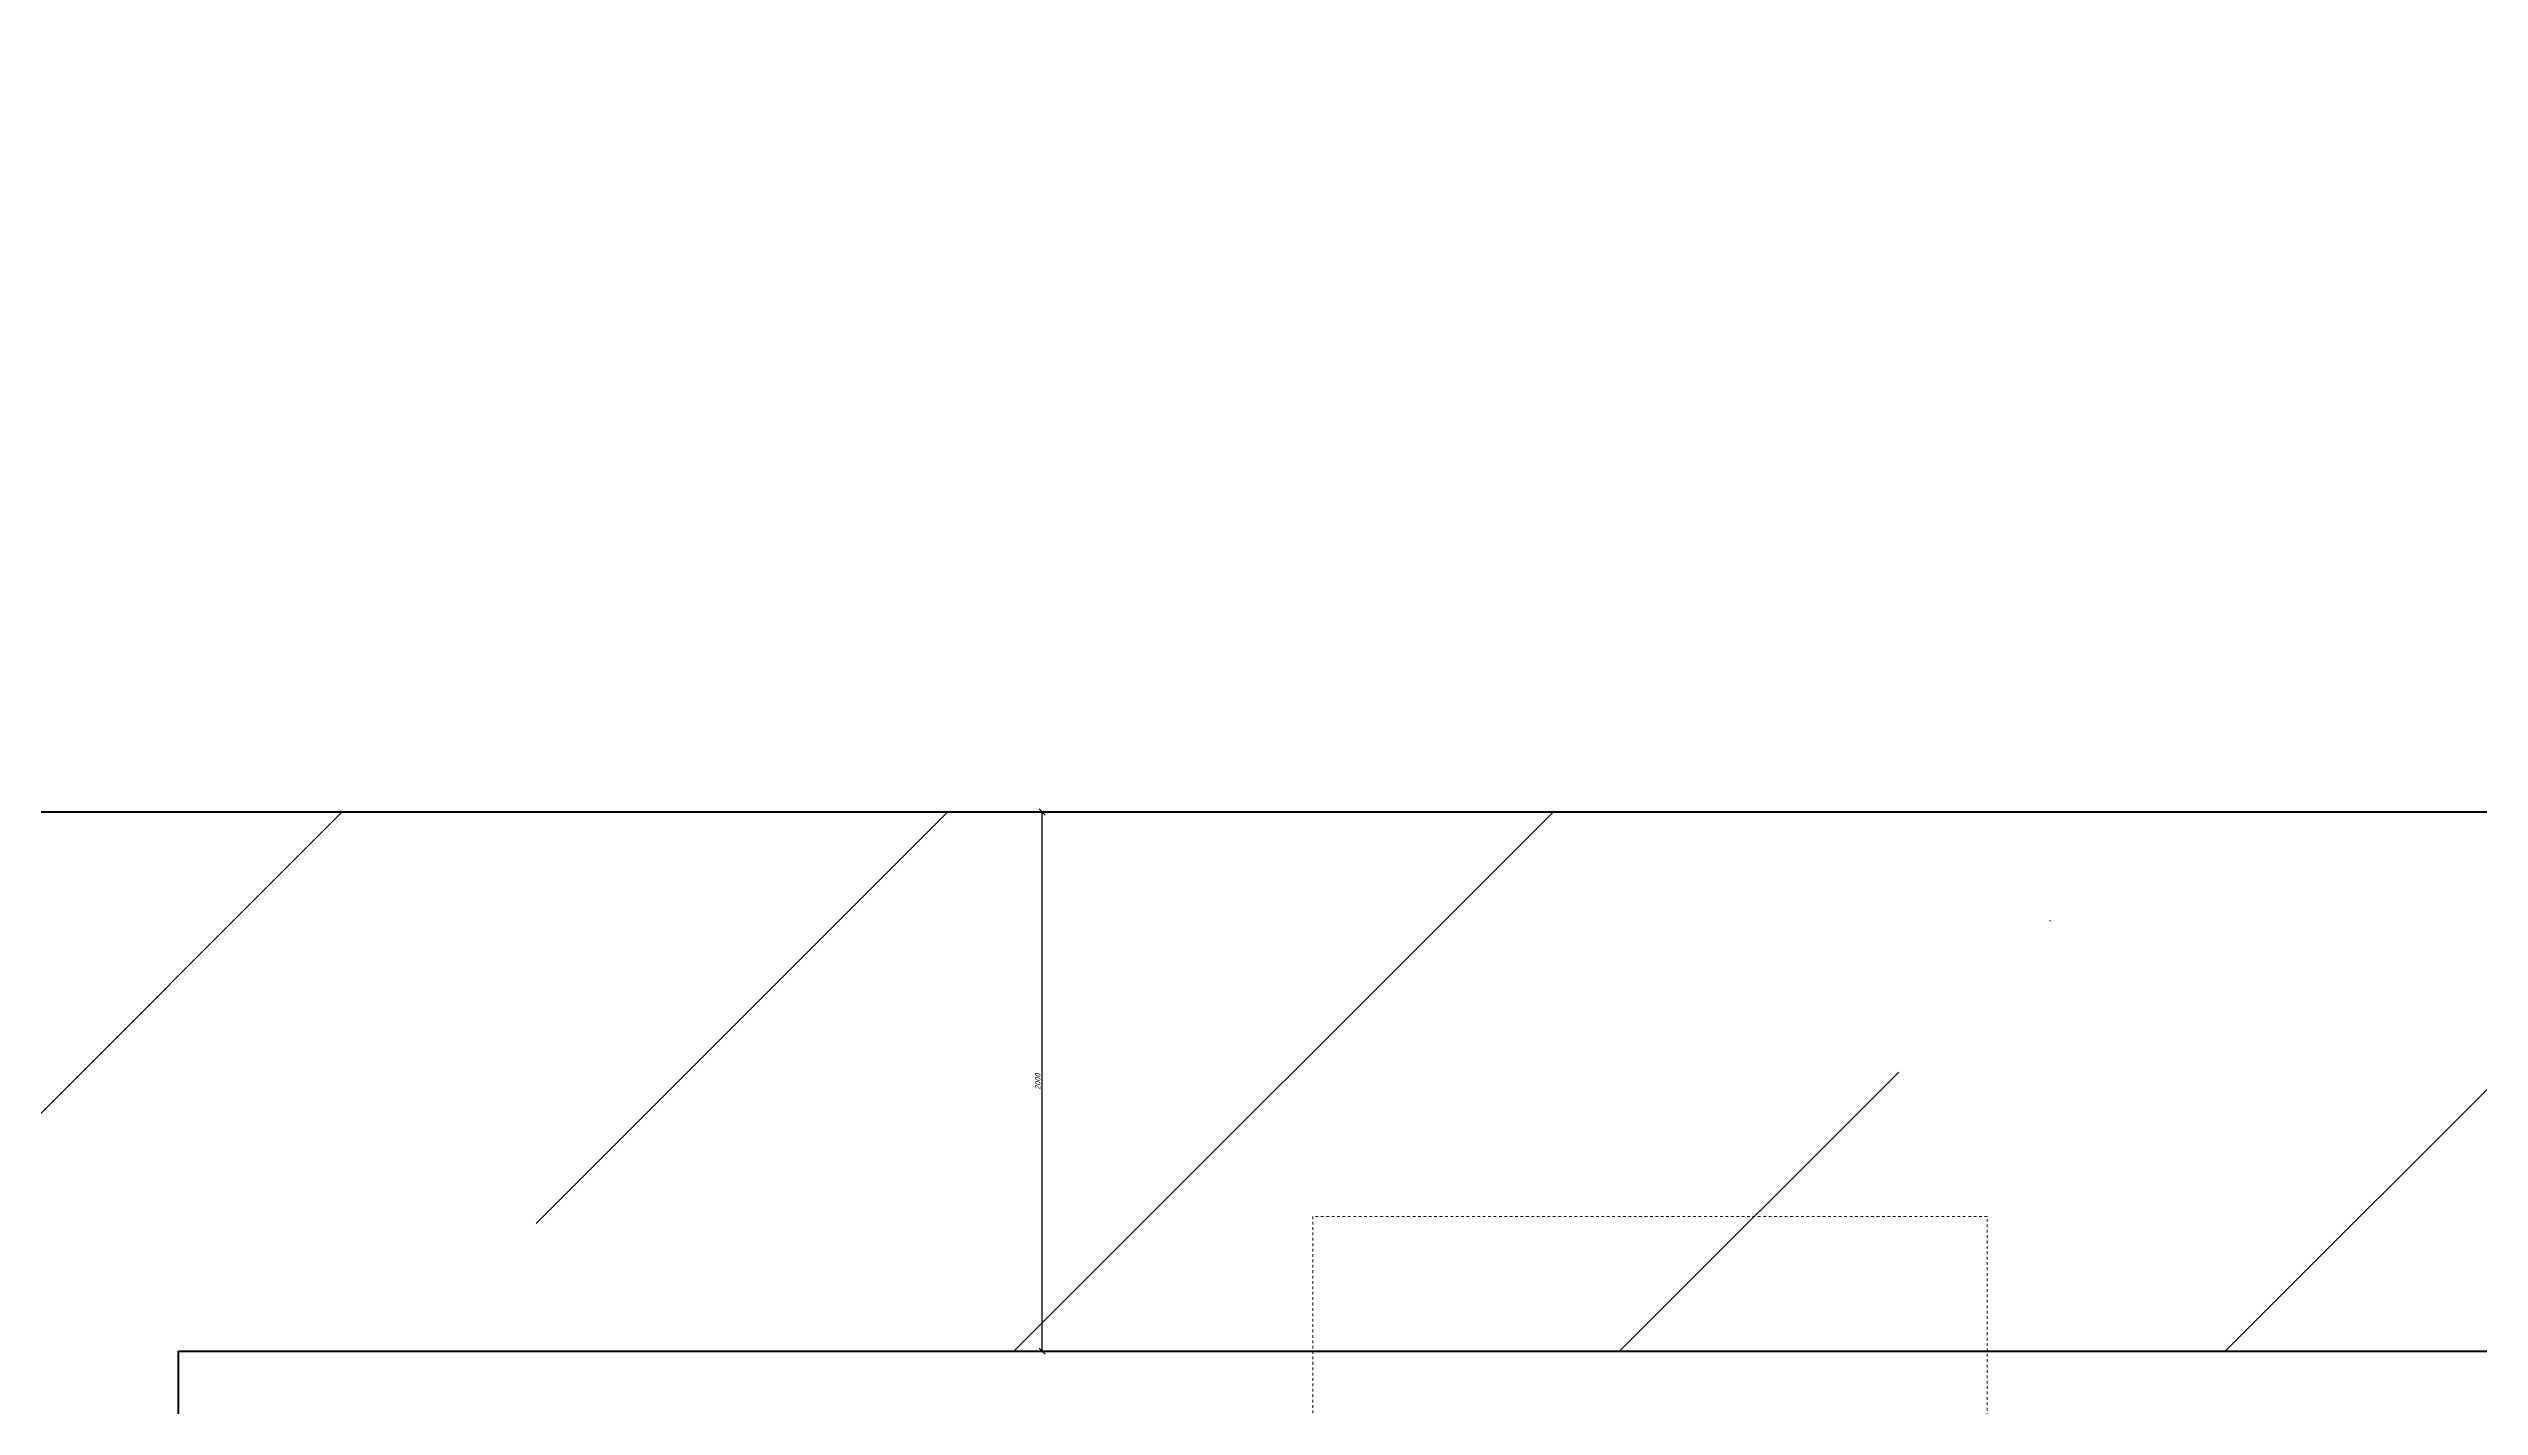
# Model space of a CAD drawing. Header units: millimetres. Extents: x -10163 to 1081624, y -5450 to 230390.
# Drawn here: x 388610 to 389512, y 39624 to 40128 of the extents above; entities that cross this region are included whole.
import ezdxf

# ---------------------------------------------------------------- set-up
doc = ezdxf.new("R2010")
doc.units = ezdxf.units.MM
doc.header["$PDMODE"] = 35
doc.linetypes.add('JIS_02_1.0', pattern=[2, 1, -1])
doc.styles.add('2', font='isocpeui.ttf', dxfattribs={"height": 2})
doc.dimstyles.new('Узлы', dxfattribs={"dimtxt": 2.5, "dimasz": 2.25, "dimexe": 1.25, "dimexo": 0.625, "dimtad": 1, "dimdec": 0, "dimlfac": 10, "dimtxsty": '2', "dimblk": 'OBLIQUE', "dimcen": 2.5, "dimadec": 0, "dimazin": 0, "dimtfac": 1, "dimtdec": 0, "dimtmove": 0, "dimatfit": 3, "dimldrblk": 'OBLIQUE', "dimfxl": 1.25, "dimarcsym": 0})

# ---------------------------------------------------------------- blocks, each defined once
blk = doc.blocks.new('_Oblique')
at = {"color": 0, "linetype": 'ByBlock', "lineweight": -2}
blk.add_line((-0.5, -0.5), (0.5, 0.5), dxfattribs=at)
blk = doc.blocks.new('*D1000')
at = {"color": 0, "lineweight": -2, "transparency": 16777216}
for p, q in [((388454.11, 40267.86), (388454.11, 40801.04)), ((389954.11, 40799.79), (388454.11, 40799.79)), ((389954.11, 39845.31), (389954.11, 40801.04))]:
    blk.add_line(p, q, dxfattribs=at)
at = {"layer": 'Defpoints', "color": 0, "transparency": 16777216}
for p in [(388454.11, 40799.79), (388454.11, 40267.23), (389954.11, 39844.69)]:
    blk.add_point(p, dxfattribs=at)
at = {"color": 0, "lineweight": -2, "transparency": 16777216, "xscale": 2.25, "yscale": 2.25, "zscale": 2.25, "rotation": 180}
blk.add_blockref('_Oblique', (388454.11, 40799.79), dxfattribs=at)
at = {"color": 0, "lineweight": -2, "transparency": 16777216, "xscale": 2.25, "yscale": 2.25, "zscale": 2.25}
blk.add_blockref('_Oblique', (389954.11, 40799.79), dxfattribs=at)
at = {"color": 0, "lineweight": 13, "transparency": 16777216, "insert": (389204.11, 40801.41), "char_height": 2, "attachment_point": 5, "style": '2'}
blk.add_mtext('15000', dxfattribs=at)
blk = doc.blocks.new('*D1004')
at = {"color": 0, "lineweight": -2, "transparency": 16777216}
for p, q in [((389119.15, 39844.69), (388977.48, 39844.69)), ((388978.73, 39644.7), (388978.73, 39844.69)), ((388979.36, 39644.7), (388979.98, 39644.7))]:
    blk.add_line(p, q, dxfattribs=at)
at = {"layer": 'Defpoints', "color": 0, "transparency": 16777216}
for p in [(388978.73, 39844.69), (389119.77, 39844.69), (388978.73, 39644.7)]:
    blk.add_point(p, dxfattribs=at)
at = {"color": 0, "lineweight": -2, "transparency": 16777216, "xscale": 2.25, "yscale": 2.25, "zscale": 2.25}
for p, rotation in [((388978.73, 39844.69), 90), ((388978.73, 39644.7), 270)]:
    blk.add_blockref('_Oblique', p, dxfattribs=dict(at, rotation=rotation))
at = {"color": 0, "lineweight": 13, "transparency": 16777216, "insert": (388977.11, 39744.69), "char_height": 2, "attachment_point": 5, "rotation": 90, "style": '2'}
blk.add_mtext('2000', dxfattribs=at)

msp = doc.modelspace()

# ---------------------------------------------------------------- hatches: boundary and pattern name
at = {"lineweight": 13}
h = msp.add_hatch(dxfattribs=at)
h.set_pattern_fill('ANSI35', color=256, scale=50, style=0)
h.set_pattern_definition([(45, (334797.16, 16455.45), (-224.5064, 224.5064), []), (45, (335021.66, 16455.45), (-224.5064, 224.5064), [396.875, -79.375, 0, -79.375])])
edge = h.paths.add_edge_path()
edge.add_line((390330.239, 40424.69), (390330.239, 40624.684))
edge.add_line((390330.239, 40624.684), (389954.107, 40624.684))
edge.add_arc((389955.159, 40524.69), 100, 90.603041, 194.089216)
edge.add_line((389858.168, 40500.347), (390006.847, 39907.956))
edge.add_arc((389958.639, 39894.69), 50, -90, 15.386077, ccw=False)
edge.add_line((389958.639, 39844.69), (388454.107, 39844.69))
edge.add_arc((388455.159, 39744.695), 100, 90.603041, 194.089216)
edge.add_line((388358.168, 39720.352), (388506.847, 39127.961))
edge.add_arc((388458.639, 39114.695), 50, -90, 15.386077, ccw=False)
edge.add_line((388458.639, 39064.695), (388408.867, 39064.695))
edge.add_arc((388408.867, 38964.695), 100, -14.089216, 90, ccw=False)
edge.add_line((388505.859, 38940.352), (388465.448, 38779.344))
edge.add_line((388465.448, 38779.344), (388658.639, 38864.695))
edge.add_line((388658.639, 38864.695), (388658.639, 39644.695))
edge.add_line((388658.639, 39644.695), (390158.639, 39644.695))
edge.add_line((390158.639, 39644.695), (390158.639, 40424.69))
edge.add_line((390158.639, 40424.69), (390330.239, 40424.69))

# ---------------------------------------------------------------- linework, layer by layer
at = {"lineweight": 50}
for p, q in [((388454.107, 39844.69), (389954.107, 39844.69)), ((388658.639, 38864.695), (388658.639, 39644.695)), ((388658.639, 39644.695), (390158.639, 39644.695))]:
    msp.add_line(p, q, dxfattribs=at)
at = {"linetype": 'JIS_02_1.0', "lineweight": 13}
msp.add_lwpolyline([(389079.107, 39094.69), (389329.107, 39094.69), (389329.107, 39694.69), (389079.107, 39694.69)], close=True, dxfattribs=at)

# ---------------------------------------------------------------- dimensions: what is measured, and where the dimension line sits
at = {"lineweight": 13}
dim = msp.add_linear_dim(base=(388454.107, 40799.785), p1=(389954.107, 39844.69), p2=(388454.107, 40267.231), dimstyle='Узлы', dxfattribs=at)
dim.commit()
dim.dimension.update_dxf_attribs({"geometry": '*D1000', "text_midpoint": (389204.107, 40801.41)})
dim = msp.add_linear_dim(base=(388978.733, 39844.69), p1=(388978.733, 39644.695), p2=(389119.774, 39844.69), angle=90, dimstyle='Узлы', dxfattribs=at)
dim.commit()
dim.dimension.update_dxf_attribs({"geometry": '*D1004', "text_midpoint": (388977.108, 39744.693)})

doc.saveas('drawing.dxf')
